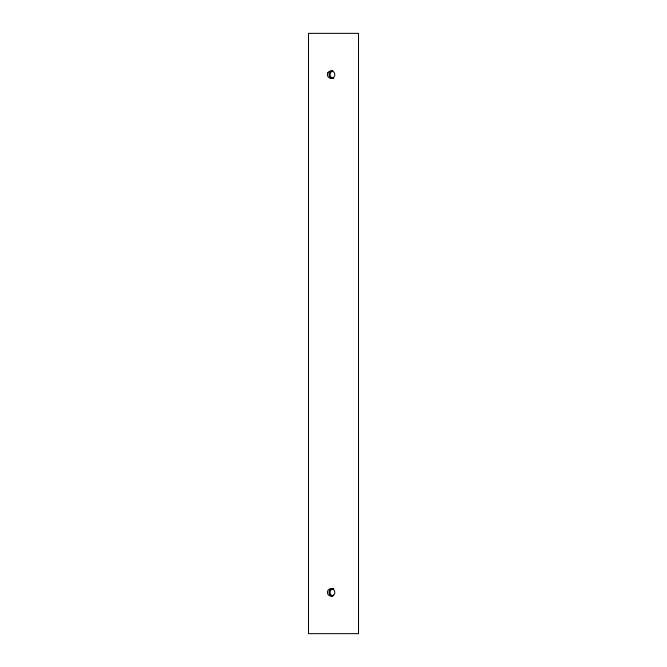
<?xml version="1.0" encoding="UTF-8"?>
<svg xmlns="http://www.w3.org/2000/svg" width="667" height="667" viewBox="0 0 667 667"><rect width="100%" height="100%" fill="white"/><g stroke="black" fill="none" stroke-linecap="round" stroke-linejoin="round"><path stroke-width="1" d="M308.513 98.132L308.504 95.881M358.512 633.65L358.512 33.35L308.488 33.35L308.488 633.65L358.512 633.65L358.512 438.553M308.488 568.868L308.504 571.119M332.75 596.006A3.752 3.719 -90 0 1 333.717 588.627M332.741 596.131A3.752 3.719 -90 0 1 329.056 591.887A3.752 3.719 -90 0 1 333.708 588.753M333.708 78.247A3.752 3.719 -90 0 1 329.056 75.113A3.752 3.719 -90 0 1 332.741 70.869M333.717 78.373A3.752 3.719 -90 0 1 332.75 70.994M327.889 72.745A3.752 3.719 90 0 0 331.115 78.373A3.752 3.719 90 0 0 334.334 72.745A3.752 3.719 90 0 0 327.889 72.745M333.742 595.031A3.752 3.719 -90 0 0 332.074 588.753A3.752 3.719 -90 0 0 327.522 593.347A3.752 3.719 -90 0 0 333.742 595.031"/></g></svg>
